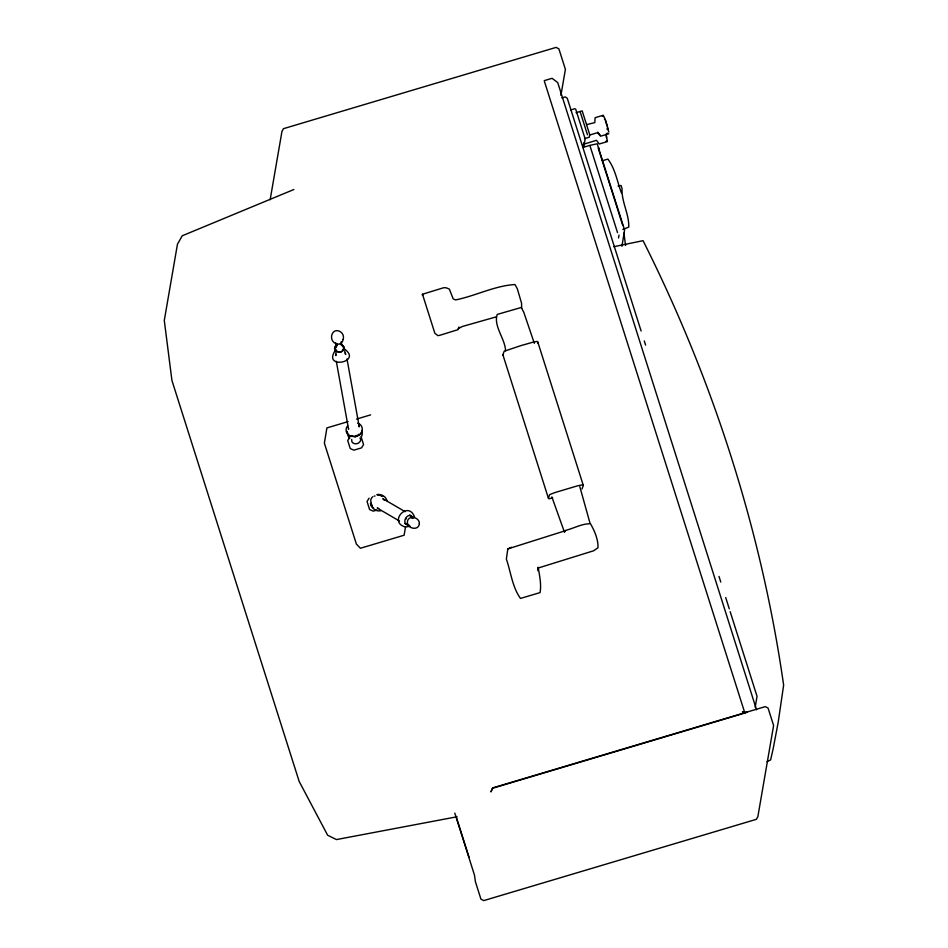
<?xml version="1.0" encoding="UTF-8"?>
<svg xmlns="http://www.w3.org/2000/svg" width="948" height="948" viewBox="0 0 948 948"><rect width="100%" height="100%" fill="white"/><g stroke="black" fill="none" stroke-linecap="round" stroke-linejoin="round"><path stroke-width="1.42" d="M625.585 245.461L623.914 233.101M603.319 116.462L603.378 115.739L602.359 116.343M538.026 569.001L538.109 567.2C539.566 575.483 541.509 584.181 540.087 592.583L520.488 598.425C512.358 587.239 510.818 572.035 506.362 559.047L507.808 548.916L565.589 530.643L564.984 531.283L565.731 530.323C573.813 528.391 582.368 523.391 590.509 523.794C594.514 530.773 598.354 539.519 597.975 547.754L593.709 550.752L538.571 567.899L537.812 570.672M351.708 439.457L351.838 441.602A4.55 3.685 -10.2 0 0 358.415 443.131L360.181 441.424A4.55 3.685 -10.2 0 0 359.967 437.952M335.947 354.351L335.793 355.619L336.161 350.322M336.137 346.233L336.03 347.051L335.983 345.392L337.192 343.828M335.687 347.027L335.474 348.295L335.414 346.257L336.599 344.574M270.156 199.72L281.959 131.428L283.428 128.691L556.085 47.4L558.893 48.858L565.399 69.358L560.908 95.392M410.081 526.27L405.507 526.993L404.109 535.229L360.382 548.264L356.389 544.069L324.37 443.166L326.906 427.915L348.058 421.611M552.684 497.984L548.963 498.778L548.382 498.162L502.89 354.789L504.182 351.246L520.831 345.641L532.302 342.37L537.255 341.387L537.812 342.074L583.316 485.447L582.025 488.919M521.637 308.266L521.578 303.265L517.324 288.761L514.977 284.53C494.607 285.763 475.529 295.918 455.538 299.923L453.168 298.857L449.352 289.104L446.141 287.777L443.664 287.73L422.476 294.247L434.848 333.234L437.846 335.639L439.813 335.296L457.979 329.667L458.951 327.013M537.599 343.295L537.812 342.074M583.85 146.762L585.153 138.953L575.72 109.245L574.713 108.724L570.471 109.992M548.382 498.162L549.674 494.619L554.805 492.605L577.806 485.755L582.747 484.76L583.316 485.447M622.824 229.499L628.761 227.093C629.176 213.893 621.319 201.509 622.066 188.628L621.07 185.5L618.084 185.95M618.511 237.995L619.02 235.08M621.924 246.314L624.578 230.02L597.216 143.8L590.272 145.281M755.201 707.433L757.025 696.282L730.173 611.661M343.046 349.113C342.204 355.476 330.674 350.594 335.888 345.641M458.263 328.612L462.47 326.456L496.468 316.798M360.998 433.129L361.472 432.004M361.603 436.436L362.278 434.148L361.757 430.451M405.732 519.433L406.301 518.26M606.424 137.804L606.317 136.121M349.753 437.218L347.691 440.512L350.25 448.558L353.865 450.158L361.508 447.883L363.57 444.588L361.01 436.53M369.104 498.186L367.042 501.48L369.59 509.538L373.216 511.138L377.031 510M583.885 144.783L583.932 142.544M337.05 344.349L336.433 346.399L335.734 342.868M347.62 425.865C344.693 428.982 346.067 434.622 350.132 436.021M336.457 345.534L337.275 344.716M335.296 350.416C322.012 369.91 363.511 362.326 344.171 348.793M359.316 435.085C364.008 432.252 363.072 424.503 357.657 423.187M372.813 496.752L371.96 497.51A4.55 4.408 -59.7 0 0 371.142 502.476M336.469 345.878L337.405 345.202M358 434.871L359.138 434.113M359.754 434.658L355.512 436.791L349.421 435.701M358.474 435.511L355.476 436.578L350.796 436.293M511.517 547.292L508.045 548.809M293.868 189.517L182.241 235.779L177.466 244.169L164.288 320.436L171.932 380.456L299.165 781.425L327.641 835.235L336.457 839.572L457.066 816.761M607.111 129.284L607.135 128.62M767.05 761.682L770.641 759.893L773.201 748.517L778.19 722.281L783.64 685.143C761.493 530.607 713.086 380.148 643.064 240.673L613.7 246.741M544.235 80.651L552.08 78.305L557.72 82.571L756.54 709.779M561.832 97.928L565.269 96.897L567.283 98.308L641.121 331.018M576.088 112.694L582.179 110.88L589.727 134.675L589.289 137.187L584.537 138.609M586.682 124.603L594.799 122.6L595.107 117.706L603.295 115.229L605.819 120.799L608.829 132.116M583.044 144.428L596.482 140.304L599.243 144.001L607.443 141.584L606.104 133.976M582.747 147.485L589.846 145.364L617.539 232.663M602.383 160.722L607.869 159.086C615.193 168.661 617.255 181.649 621.402 192.882M356.519 419.087L370.632 414.88M743.125 713.56L492.557 788.262L490.922 791.912L492.616 787.918L765.273 706.627L768.081 708.097L773.604 725.504L757.879 816.572L756.409 819.309L483.741 900.6L480.944 899.142L475.41 881.723L474.486 875.146L454.803 813.1M744.204 713.24L746.337 712.6M589.774 134.995L597.915 132.578L600.037 135.54L597.655 132.199L600.594 136.18L608.806 133.763M355.334 435.819L356.721 435.452M377.126 494.82L378.69 494.583M380.942 510.699C376.107 512.062 371.474 508.164 370.407 503.589M606.056 141.169L607.087 140.944M599.172 148.161L598.235 148.196L622.765 225.411M406.005 523.877L407.51 523.865M377.126 494.56C381.369 493.92 386.037 496.42 386.95 500.781M378.359 495.271L379.757 495.33M407.628 524.315L404.713 523.521M747.403 712.28L742.379 711.912L744.82 712.552M409.512 525.358C399.546 525.145 407.676 509.574 413.565 517.999M351.175 435.57L352.514 435.879M378.525 494.607L382.352 496.266M405.507 526.993C387.649 522.312 408.28 499.774 414.549 516.992M378.69 508.448L377.209 508.033L399.523 521.08M341.173 344.266L344.254 346.909C345.096 350.428 340.451 353.391 337.476 351.601M381.463 495.875L382.719 496.479M604.445 118.986L605.073 119.839M381.12 495.543L382.056 496.088M405.187 511.719L382.826 498.66L384.213 500.212M412.285 517.632L411.539 517.17L412.38 517.845M341.434 344.93L342.358 345.51M341.339 343.923L343.342 347.146L343.01 346.221M340.427 343.733L341.742 345.428L341.138 341.801M340.747 343.508L342.311 345.819L341.766 344.93M373.571 507.998L371.545 506.125M349.077 435.298L347.632 433.402M349.682 438.616L347.88 435.606M502.89 354.789L503.471 355.405M410.982 516.352L409.702 514.965L412.202 518.165M344.634 350.867L345.676 354.481L345.167 352.976M358.628 425.723L359.256 426.861L346.992 358.913M564.534 532.397L551.866 496.894M605.476 120.811L607.099 125.894M336.445 350.037L336.706 350.784M534.34 343.33L523.758 312.2L521.234 307.484L497.214 314.428C493.209 325.934 505.296 339.088 505.557 350.76M371.64 504.312L372.078 505.639M371.628 506.232L370.917 503.163M580.271 112.113L587.464 134.794M644.249 340.889L645.6 345.119M718.987 576.408L720.776 582.048M725.706 597.56L729.285 608.841M544.425 81.41L744.441 711.735M456.106 816.429L469.082 857.324M347.098 431.316L347.454 432.418M579.832 486.703L590.011 523.225M607.49 127.447L607.858 129.698M336.303 361.283L348.58 429.278L348.532 428.413M347.347 431.909L347.418 433.07M607.526 133.147A8.864 0.83 73.4 0 1 607.206 133.206M374.199 496.148A4.55 4.408 -59.7 0 1 375.053 496.005M343.14 339.455C341.339 348.71 328.944 342.998 332.013 334.407C334.762 326.776 345.546 331.93 343.14 339.455M419.36 523.663C418.708 531.224 407.13 528.676 407.356 522.135C407.853 514.42 419.751 517.016 419.36 523.663M422.559 295.326L422.488 294.259L422.547 295.338"/></g></svg>
